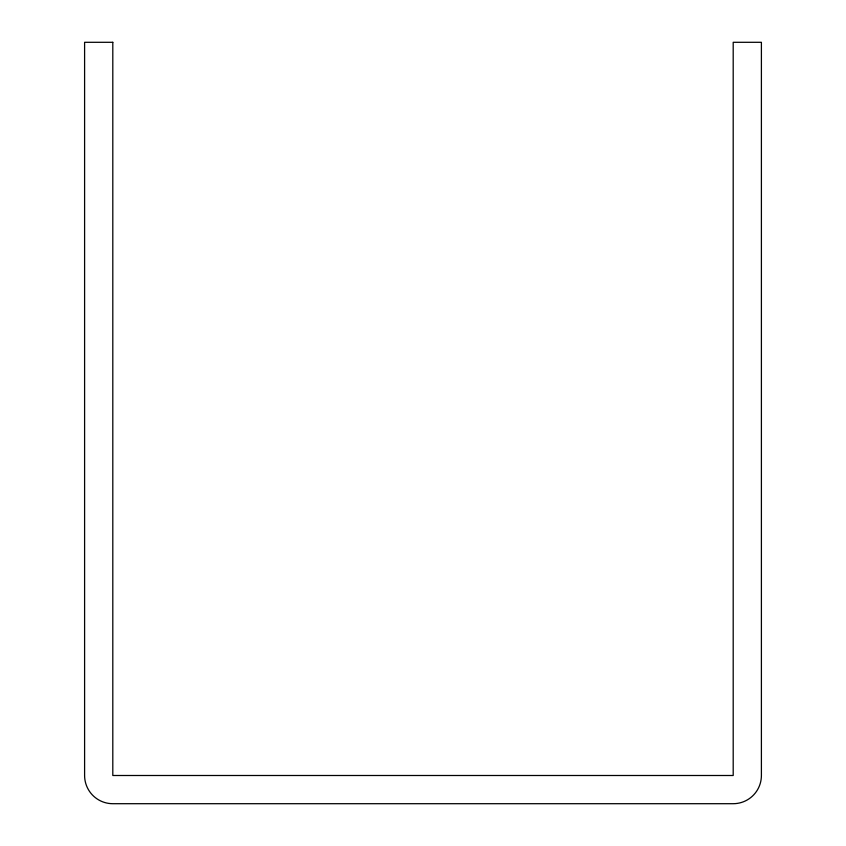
<?xml version="1.0" encoding="UTF-8"?>
<svg xmlns="http://www.w3.org/2000/svg" width="846" height="846" viewBox="0 0 846 846"><rect width="100%" height="100%" fill="white"/><g stroke="black" fill="none" stroke-linecap="round" stroke-linejoin="round"><path stroke-width="1.27" d="M112.804 42.3L84.6 42.3L84.6 775.496A28.204 28.204 0 0 0 112.804 803.7L733.196 803.7A28.204 28.204 0 0 0 761.4 775.496L761.4 42.3L733.196 42.3L733.196 775.496L112.804 775.496L112.804 42.3"/></g></svg>
